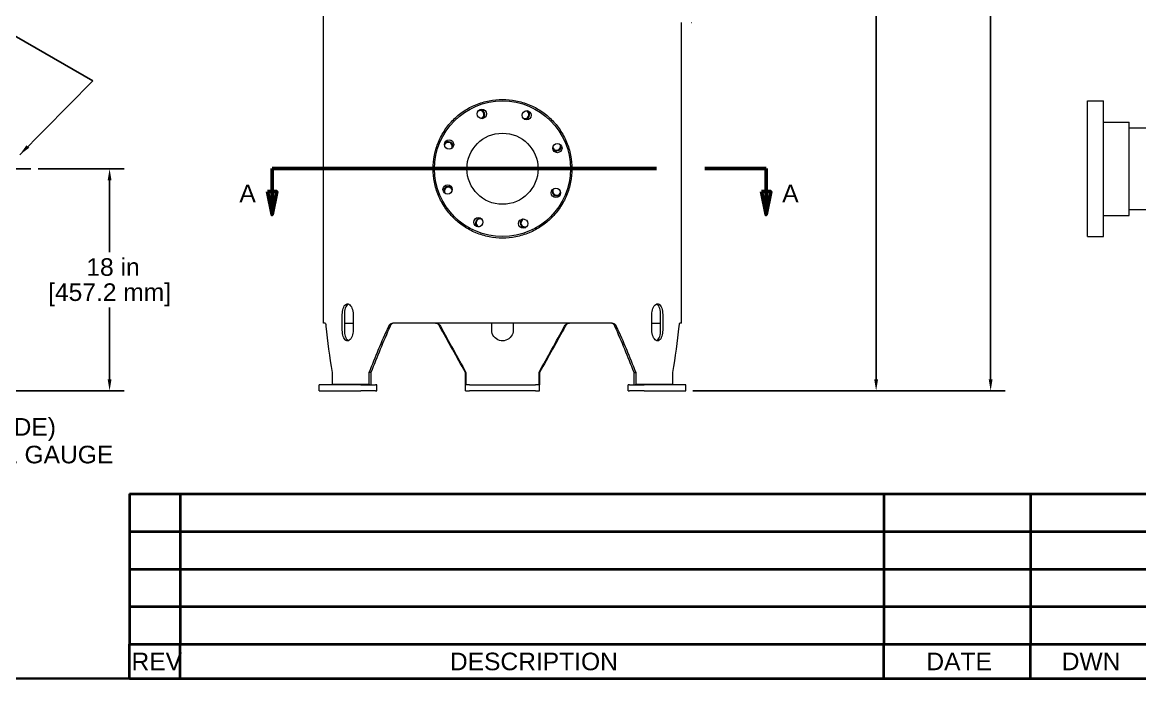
# Model space of a CAD drawing. Header units: inches. Extents: x 12 to 318, y 5 to 204.
# Drawn here: x 105.5 to 196, y 4.7 to 57.9 of the extents above; entities that cross this region are included whole.
import ezdxf

# ---------------------------------------------------------------- set-up
doc = ezdxf.new("R2010")
doc.units = ezdxf.units.IN
doc.header["$LTSCALE"] = 9.5
doc.header["$MEASUREMENT"] = 0
doc.linetypes.add('CHAIN', pattern=[0.7087, 0.4724, -0.0591, 0.1181, -0.0591])
doc.linetypes.add('DOUBLE_DASH_CHAIN', pattern=[1.2403, 0.6614, -0.0827, 0.1654, -0.0827, 0.1654, -0.0827])
doc.layers.get('0').update_dxf_attribs({"lineweight": 25})
for name, color, linetype, lineweight in [('Border', 7, 'Continuous', 35), ('Dimension', 7, 'Continuous', 25), ('Section Line', 7, 'DOUBLE_DASH_CHAIN', 50), ('Symbol', 7, 'Continuous', 25), ('Symbol (ANSI)', 7, 'Continuous', 25), ('Visible', 7, 'Continuous', 18)]:
    doc.layers.add(name, color=color, linetype=linetype, lineweight=lineweight)
doc.layers.add('Centerline', color=5, linetype='CHAIN', lineweight=25, true_color=0x0000ff)
doc.styles.add('MEMCOR Medium', font='arial.ttf')
doc.styles.add('Standard D-E', font='arial.ttf')
doc.dimstyles.new('Default (ANSI)$7', dxfattribs={"dimscale": 9.5, "dimtxt": 0.15, "dimasz": 0.098425, "dimexe": 0.125, "dimexo": 0.0625, "dimgap": 0.031496, "dimtad": 0, "dimtih": 1, "dimtoh": 1, "dimdec": 4, "dimrnd": 1e-08, "dimzin": 3, "dimdsep": 46, "dimlunit": 5, "dimtxsty": 'MEMCOR Medium', "dimcen": 0.09, "dimdle": 0.393701, "dimclrd": 256, "dimclre": 256, "dimclrt": 256, "dimadec": 0, "dimazin": 1, "dimtfac": 0.8, "dimtofl": 0, "dimtmove": 0, "dimatfit": 3, "dimfxl": 1, "dimfrac": 1, "dimtolj": 1, "dimtzin": 4, "dimlwd": -1, "dimlwe": -1, "dimarcsym": 0})
doc.dimstyles.new('in [mm] D-E NeptuneBenson', dxfattribs={"dimscale": 9.5, "dimtxt": 0.15, "dimasz": 0.098425, "dimexe": 0.125, "dimexo": 0.063, "dimgap": 0.031496, "dimtad": 0, "dimtih": 1, "dimtoh": 1, "dimdec": 4, "dimrnd": 1e-08, "dimzin": 3, "dimdsep": 46, "dimlunit": 5, "dimtxsty": 'Standard D-E', "dimcen": 0.09, "dimdle": 0.393701, "dimclrd": 256, "dimclre": 256, "dimclrt": 256, "dimadec": 1, "dimazin": 1, "dimtfac": 1, "dimtofl": 0, "dimtmove": 0, "dimatfit": 3, "dimfxl": 1, "dimfrac": 1, "dimtolj": 1, "dimtzin": 4, "dimlwd": -1, "dimlwe": -1, "dimarcsym": 0})

# ---------------------------------------------------------------- blocks, each defined once
blk = doc.blocks.new('Borders 22x34_D')
at = {"layer": 'Border'}
blk.add_line((1.25, 0.5), (33.5, 0.5), dxfattribs=at)
blk = doc.blocks.new('2dTransSection0')
at = {"layer": 'Section Line', "linetype": 'DOUBLE_DASH_CHAIN', "ltscale": 0.521789}
blk.add_line((13.2333, 4.8507), (17.4446, 4.8507), dxfattribs=at)
at = {"layer": 'Section Line', "linetype": 'Continuous'}
for p, q in [((13.2333, 4.8507), (13.5615, 4.8507)), ((13.2333, 4.8507), (13.2333, 4.6539)), ((17.1163, 4.8507), (17.4446, 4.8507)), ((17.4446, 4.8507), (17.4446, 4.6539)), ((13.1939, 4.6539), (13.2333, 4.457)), ((13.2726, 4.6539), (13.1939, 4.6539)), ((13.2333, 4.6539), (13.2333, 4.457)), ((13.2333, 4.457), (13.2726, 4.6539)), ((17.4052, 4.6539), (17.4446, 4.457)), ((17.484, 4.6539), (17.4052, 4.6539)), ((17.4446, 4.6539), (17.4446, 4.457)), ((17.4446, 4.457), (17.484, 4.6539))]:
    blk.add_line(p, q, dxfattribs=at)
at = {"layer": 'Section Line', "linetype": 'Continuous', "flags": 128}
for points in [[(13.1939, 4.6539), (13.2333, 4.457), (13.2726, 4.6539), (13.1939, 4.6539)], [(17.4052, 4.6539), (17.4446, 4.457), (17.484, 4.6539), (17.4052, 4.6539)]]:
    blk.add_lwpolyline(points, dxfattribs=at)
at = {"layer": 'Section Line'}
for points in [[(13.1939, 4.6539), (13.2333, 4.457), (13.2726, 4.6539), (13.1939, 4.6539)], [(17.4052, 4.6539), (17.4446, 4.457), (17.484, 4.6539), (17.4052, 4.6539)]]:
    blk.add_solid(points, dxfattribs=at)
at = {"layer": 'Section Line', "char_height": 0.15, "attachment_point": 7, "style": 'MEMCOR Medium'}
for insert in [(12.9548, 4.5629), (17.5822, 4.5629)]:
    blk.add_mtext('A', dxfattribs=dict(at, insert=insert))
blk = doc.blocks.new('*D22')
at = {"layer": 'Defpoints', "color": 0, "transparency": 16777216}
for p in [(106.186, 46.059), (112.557, 46.059), (64.486, 28.059)]:
    blk.add_point(p, dxfattribs=at)
at = {"layer": 'Dimension', "transparency": 16777216}
for p, q in [((106.785, 46.059), (113.745, 46.059)), ((112.557, 45.124), (112.557, 39.299)), ((112.557, 28.994), (112.557, 34.82)), ((65.085, 28.059), (113.745, 28.059))]:
    blk.add_line(p, q, dxfattribs=at)
for points in [[(112.402, 45.124), (112.713, 45.124), (112.557, 46.059)], [(112.402, 28.994), (112.713, 28.994), (112.557, 28.059)]]:
    blk.add_solid(points, dxfattribs=at)
at = {"layer": 'Dimension', "transparency": 16777216, "char_height": 1.425, "attachment_point": 5, "style": 'Standard D-E'}
for s, insert in [('\\A1; 18 in', (112.557, 38.086)), ('\\A1;[457.2 mm]', (112.557, 35.847))]:
    blk.add_mtext(s, dxfattribs=dict(at, insert=insert))
blk = doc.blocks.new('*D26')
at = {"layer": 'Defpoints', "color": 0, "transparency": 16777216}
for p in [(157.797, 101.039), (159.202, 28.059), (174.638, 28.059)]:
    blk.add_point(p, dxfattribs=at)
at = {"layer": 'Dimension', "transparency": 16777216}
for p, q in [((158.396, 101.039), (175.825, 101.039)), ((174.638, 100.104), (174.638, 83.82)), ((174.638, 28.994), (174.638, 79.341)), ((159.801, 28.059), (175.825, 28.059))]:
    blk.add_line(p, q, dxfattribs=at)
for points in [[(174.482, 100.104), (174.794, 100.104), (174.638, 101.039)], [(174.482, 28.994), (174.794, 28.994), (174.638, 28.059)]]:
    blk.add_solid(points, dxfattribs=at)
at = {"layer": 'Dimension', "transparency": 16777216, "char_height": 1.425, "attachment_point": 5, "style": 'Standard D-E'}
for s, insert in [('\\A1; 73 in', (174.638, 82.608)), ('\\A1;[1853.7 mm]', (174.638, 80.368))]:
    blk.add_mtext(s, dxfattribs=dict(at, insert=insert))
blk = doc.blocks.new('*D27')
at = {"layer": 'Defpoints', "color": 0, "transparency": 16777216}
for p in [(144.797, 108.337), (183.91, 108.337), (159.202, 28.059)]:
    blk.add_point(p, dxfattribs=at)
at = {"layer": 'Dimension', "transparency": 16777216}
for p, q in [((145.396, 108.337), (185.098, 108.337)), ((183.91, 107.402), (183.91, 71.15)), ((183.91, 28.994), (183.91, 65.247)), ((159.801, 28.059), (185.098, 28.059))]:
    blk.add_line(p, q, dxfattribs=at)
for points in [[(183.754, 107.402), (184.066, 107.402), (183.91, 108.337)], [(183.754, 28.994), (184.066, 28.994), (183.91, 28.059)]]:
    blk.add_solid(points, dxfattribs=at)
at = {"layer": 'Dimension', "transparency": 16777216, "char_height": 1.425, "attachment_point": 5, "style": 'Standard D-E'}
for s, insert in [('\\A1; 80{\\H1x;\\S1#4;} in', (183.91, 69.938)), ('\\A1;[2039.1 mm]', (183.91, 66.986))]:
    blk.add_mtext(s, dxfattribs=dict(at, insert=insert))
blk = doc.blocks.new('REVISION HISTORY')
at = {"layer": 'Symbol', "lineweight": 40}
for p, q in [((12.0176, 2.0747), (22.812, 2.0747)), ((12.0176, 2.0747), (12.0176, 0.7941)), ((12.4486, 2.0747), (12.4486, 0.7941)), ((18.4486, 2.0747), (18.4486, 0.7941)), ((19.6986, 2.0747), (19.6986, 0.7941)), ((12.0176, 1.7545), (22.812, 1.7545)), ((12.0176, 1.4344), (22.812, 1.4344)), ((12.0176, 1.1143), (22.812, 1.1143)), ((12.0176, 0.7941), (22.812, 0.7941)), ((12.0176, 0.5), (12.0176, 0.7941)), ((12.4486, 0.5), (12.4486, 0.7941)), ((18.4486, 0.5), (18.4486, 0.7941)), ((19.6986, 0.5), (19.6986, 0.7941)), ((12.0176, 0.5), (22.812, 0.5))]:
    blk.add_line(p, q, dxfattribs=at)
at = {"layer": 'Symbol', "char_height": 0.15, "attachment_point": 7, "style": 'MEMCOR Medium'}
for s, insert in [('REV', (12.0349, 0.5721)), ('DESCRIPTION', (14.7493, 0.5695)), ('DATE', (18.811, 0.5721)), ('DWN', (19.9652, 0.5721))]:
    blk.add_mtext(s, dxfattribs=dict(at, insert=insert))

msp = doc.modelspace()

# ---------------------------------------------------------------- linework, layer by layer
at = {"layer": 'Centerline', "linetype": 'CHAIN', "ltscale": 0.952448}
msp.add_line((106.186311, 46.059365), (68.687311, 46.059365), dxfattribs=at)
at = {"layer": 'Visible'}
for p, q in [((129.877257, 33.559365), (129.877257, 81.376422)), ((158.877257, 33.559365), (158.877257, 57.919365)), ((159.683177, 57.919365), (159.708298, 57.919365)), ((191.767483, 40.559365), (191.767483, 51.559365)), ((191.767483, 51.559365), (193.048733, 51.559365)), ((193.048733, 40.559365), (193.048733, 51.559365)), ((193.048733, 49.840615), (195.142483, 49.840615)), ((195.142483, 42.278115), (195.142483, 49.840615)), ((195.142483, 49.371865), (224.392483, 49.371865)), ((195.142483, 42.746865), (224.392483, 42.746865)), ((193.048733, 42.278115), (195.142483, 42.278115)), ((191.767483, 40.559365), (193.048733, 40.559365)), ((130.008846, 33.559365), (129.877257, 33.559365)), ((131.401685, 32.989365), (131.401685, 34.239365)), ((131.569473, 34.239365), (131.569473, 32.989365)), ((131.569473, 33.559365), (132.281504, 33.559365)), ((132.281504, 34.239365), (132.281504, 32.989365)), ((153.254666, 33.559365), (135.500544, 33.559365)), ((143.508038, 32.989365), (143.508038, 33.559365)), ((145.245525, 33.559365), (145.245525, 32.989365)), ((156.473495, 32.989365), (156.473495, 34.239365)), ((156.473495, 33.559365), (157.185429, 33.559365)), ((157.185429, 32.989365), (157.185429, 34.239365)), ((157.353221, 34.239365), (157.353221, 32.989365)), ((158.877257, 33.559365), (158.745786, 33.559365)), ((130.59144, 29.559365), (130.59144, 28.605762)), ((133.588051, 28.559365), (133.588051, 29.559365)), ((133.727567, 29.559365), (133.588051, 29.559365)), ((133.727567, 29.559365), (133.727567, 28.559365)), ((141.379135, 28.559365), (141.379135, 29.559365)), ((141.417904, 29.559365), (141.379135, 29.559365)), ((141.417904, 29.559365), (141.417904, 28.559365)), ((147.335679, 28.559365), (147.335679, 29.559365)), ((147.335679, 29.559365), (147.374435, 29.559365)), ((147.374435, 29.559365), (147.374435, 28.559365)), ((155.027527, 29.559365), (155.16705, 29.559365)), ((155.027527, 28.559365), (155.027527, 29.559365)), ((155.16705, 29.559365), (155.16705, 28.559365)), ((158.163347, 28.605475), (158.163347, 29.559365)), ((129.552019, 28.559365), (129.519564, 28.559365)), ((129.519564, 28.059365), (129.519564, 28.559365)), ((129.519564, 28.059365), (129.552019, 28.059365)), ((131.971788, 28.559365), (129.552019, 28.559365)), ((129.552019, 28.059365), (131.971788, 28.059365)), ((130.594864, 28.609365), (130.547339, 28.559365)), ((130.594864, 28.609365), (133.584555, 28.609365)), ((132.894564, 28.559365), (131.971788, 28.559365)), ((131.971788, 28.059365), (132.894564, 28.059365)), ((132.894564, 28.559365), (134.08275, 28.559365)), ((134.08275, 28.059365), (132.894564, 28.059365)), ((133.547339, 28.559365), (133.584555, 28.609365)), ((133.584555, 28.609365), (133.584555, 28.559365)), ((134.20775, 28.559365), (134.08275, 28.559365)), ((134.08275, 28.059365), (134.20775, 28.059365)), ((134.20775, 28.059365), (134.20775, 28.559365)), ((141.377257, 28.559365), (141.379135, 28.568473)), ((141.705828, 28.559365), (141.377257, 28.559365)), ((141.377257, 28.059365), (141.377257, 28.559365)), ((141.377257, 28.059365), (141.705828, 28.059365)), ((141.705828, 28.559365), (147.048685, 28.559365)), ((147.048685, 28.059365), (141.705828, 28.059365)), ((147.377257, 28.559365), (147.048685, 28.559365)), ((147.048685, 28.059365), (147.377257, 28.059365)), ((147.374435, 28.573049), (147.377257, 28.559365)), ((147.377257, 28.059365), (147.377257, 28.559365)), ((154.671764, 28.559365), (154.546764, 28.559365)), ((154.546764, 28.059365), (154.546764, 28.559365)), ((154.546764, 28.059365), (154.671764, 28.059365)), ((154.671764, 28.559365), (155.85995, 28.559365)), ((155.85995, 28.059365), (154.671764, 28.059365)), ((155.169958, 28.609365), (155.207175, 28.559365)), ((155.169958, 28.559365), (155.169958, 28.609365)), ((155.169958, 28.609365), (158.159649, 28.609365)), ((156.782726, 28.559365), (155.85995, 28.559365)), ((155.85995, 28.059365), (156.782726, 28.059365)), ((159.202494, 28.559365), (156.782726, 28.559365)), ((156.782726, 28.059365), (159.202494, 28.059365)), ((158.207175, 28.559365), (158.159649, 28.609365)), ((159.23495, 28.559365), (159.202494, 28.559365)), ((159.202494, 28.059365), (159.23495, 28.059365)), ((159.23495, 28.059365), (159.23495, 28.559365))]:
    msp.add_line(p, q, dxfattribs=at)
for centre, radius in [((144.377257, 46.059365), 5.5), ((142.702108, 50.504179), 0.375), ((146.335706, 50.386832), 0.375), ((144.377257, 46.059365), 2.8805), ((140.049789, 48.017814), 0.375), ((148.822071, 47.734514), 0.375), ((139.932442, 44.384216), 0.375), ((148.704725, 44.100916), 0.375), ((142.418808, 41.731897), 0.375), ((146.052406, 41.61455), 0.375)]:
    msp.add_circle(centre, radius, dxfattribs=at)
for centre, radius, start, end in [((142.559257, 50.447687), 0.321, 283.4236992, 119.72989439), ((142.559511, 50.447792), 0.375, 303.3727051, 99.77757616), ((146.195003, 50.447792), 0.321, 238.35778741, 74.79249385), ((146.195003, 50.447792), 0.375, 258.3727051, 54.77757616), ((139.988934, 47.877365), 0.321, 328.29172345, 164.85524549), ((139.988829, 47.877111), 0.375, 348.3727051, 144.77757616), ((148.76558, 47.877365), 0.321, 193.4236992, 29.72989439), ((148.765685, 47.877111), 0.375, 213.3727051, 9.77757616), ((139.988829, 44.241618), 0.375, 33.3727051, 189.77757616), ((139.988934, 44.241365), 0.321, 13.4236992, 209.72989439), ((148.76558, 44.241365), 0.321, 148.29172345, 344.85524549), ((148.765685, 44.241618), 0.375, 168.3727051, 324.77757616), ((142.559511, 41.670937), 0.375, 78.3727051, 234.77757616), ((142.559511, 41.670937), 0.321, 58.35778741, 254.79249385), ((146.195003, 41.670937), 0.375, 123.3727051, 279.77757616), ((146.195257, 41.671042), 0.321, 103.4236992, 299.72989439)]:
    msp.add_arc(centre, radius, start, end, dxfattribs=at)
for points, knots in [([(139.007712, 47.721502), (139.060131, 47.890555), (139.120475, 48.057428), (139.332453, 48.566314), (139.511056, 48.89664), (139.922365, 49.506679), (140.155111, 49.786396), (140.650007, 50.281292), (140.929619, 50.514011), (141.539712, 50.925412), (141.870199, 51.104127), (142.561629, 51.392137), (142.92319, 51.501661), (143.652586, 51.645755), (144.020433, 51.680282), (144.73408, 51.680282), (145.101927, 51.645755), (145.831324, 51.501661), (146.192885, 51.392137), (146.884315, 51.104127), (147.214801, 50.925412), (147.824894, 50.514011), (148.104507, 50.281292), (148.599403, 49.786396), (148.832149, 49.506679), (149.243457, 48.89664), (149.42206, 48.566314), (149.709944, 47.875207), (149.819453, 47.513804), (149.963591, 46.78446), (149.998174, 46.416504), (149.998174, 45.702226), (149.963591, 45.334269), (149.819453, 44.604925), (149.709944, 44.243522), (149.42206, 43.552415), (149.243457, 43.222089), (148.832149, 42.61205), (148.599403, 42.332334), (148.104507, 41.837437), (147.824894, 41.604719), (147.214801, 41.193317), (146.884315, 41.014603), (146.192885, 40.726592), (145.831324, 40.617068), (145.101927, 40.472974), (144.73408, 40.438448), (144.020433, 40.438448), (143.652586, 40.472974), (142.92319, 40.617068), (142.561629, 40.726592), (141.870199, 41.014603), (141.539712, 41.193317), (140.929619, 41.604719), (140.650007, 41.837437), (140.155111, 42.332334), (139.922365, 42.61205), (139.511056, 43.222089), (139.332453, 43.552415), (139.04457, 44.243522), (138.935061, 44.604925), (138.790923, 45.334269), (138.75634, 45.702226), (138.75634, 46.059365)], [-82.889839902, -82.889839902, -82.889839902, -82.889839902, -81.603518016, -81.603518016, -78.882118746, -78.882118746, -76.160719477, -76.160719477, -73.441723961, -73.441723961, -70.722728446, -70.722728446, -68.003732931, -68.003732931, -65.284737416, -65.284737416, -62.565741901, -62.565741901, -59.846746385, -59.846746385, -57.12775087, -57.12775087, -54.408755355, -54.408755355, -51.687356086, -51.687356086, -48.965956816, -48.965956816, -46.244557547, -46.244557547, -43.523158277, -43.523158277, -40.801759008, -40.801759008, -38.080359738, -38.080359738, -35.358960469, -35.358960469, -32.637561199, -32.637561199, -29.918565684, -29.918565684, -27.199570169, -27.199570169, -24.480574654, -24.480574654, -21.761579139, -21.761579139, -19.042583623, -19.042583623, -16.323588108, -16.323588108, -13.604592593, -13.604592593, -10.885597078, -10.885597078, -8.164197808, -8.164197808, -5.442798539, -5.442798539, -2.721399269, -2.721399269, 0, 0, 0, 0]), ([(138.75634, 46.059365), (138.75634, 46.416504), (138.790923, 46.78446), (138.900996, 47.341435), (138.949412, 47.532829), (139.007712, 47.721502)], [0, 0, 0, 0, 2.721399269, 2.721399269, 4.156476653, 4.156476653, 4.156476653, 4.156476653]), ([(131.401685, 34.239365), (131.401685, 34.418044), (131.426783, 34.596311), (131.473956, 34.742497), (131.522641, 34.893367), (131.594973, 35.009251), (131.679878, 35.068297), (131.762098, 35.125476), (131.85587, 35.129177), (131.944595, 35.078744), (132.037666, 35.025841), (132.124492, 34.913479), (132.185626, 34.763482), (132.24676, 34.613484), (132.281504, 34.426685), (132.281504, 34.239365)], [0, 0, 0, 0, 0.61261454, 0.61261454, 0.61261454, 1.244859069, 1.244859069, 1.244859069, 1.857111889, 1.857111889, 1.857111889, 2.499352271, 2.499352271, 2.499352271, 3.141592654, 3.141592654, 3.141592654, 3.141592654]), ([(131.90098, 35.099055), (131.88688, 35.093639), (131.872991, 35.086752), (131.859387, 35.078394), (131.772968, 35.025296), (131.698394, 34.912898), (131.647545, 34.762987), (131.596696, 34.613075), (131.569473, 34.426479), (131.569473, 34.239365)], [-1.384051996, -1.384051996, -1.384051996, -1.384051996, -1.283067767, -1.283067767, -1.283067767, -0.641533884, -0.641533884, -0.641533884, 0, 0, 0, 0]), ([(156.473495, 34.239365), (156.473495, 34.418044), (156.505002, 34.596311), (156.561067, 34.742497), (156.618929, 34.893367), (156.702401, 35.009251), (156.79322, 35.068297), (156.881167, 35.125476), (156.97537, 35.129177), (157.058964, 35.078744), (157.146652, 35.025841), (157.222349, 34.913479), (157.273966, 34.763482), (157.325583, 34.613484), (157.353221, 34.426685), (157.353221, 34.239365)], [-3.141592654, -3.141592654, -3.141592654, -3.141592654, -2.528978113, -2.528978113, -2.528978113, -1.896733585, -1.896733585, -1.896733585, -1.284480765, -1.284480765, -1.284480765, -0.642240382, -0.642240382, -0.642240382, 0, 0, 0, 0]), ([(157.185429, 34.239365), (157.185429, 34.418542), (157.160517, 34.597302), (157.113711, 34.74372), (157.065571, 34.894307), (156.994144, 35.009873), (156.910355, 35.068655), (156.89207, 35.081484), (156.873207, 35.091598), (156.853955, 35.098993)], [0, 0, 0, 0, 0.614323575, 0.614323575, 0.614323575, 1.246140845, 1.246140845, 1.246140845, 1.384025517, 1.384025517, 1.384025517, 1.384025517]), ([(130.008846, 33.559365), (130.024818, 33.559365), (130.042369, 33.515884), (130.056514, 33.43907), (130.06328, 33.402331), (130.069243, 33.358267), (130.073907, 33.309365)], [-1.047197551, -1.047197551, -1.047197551, -1.047197551, -0.338807547, -0.338807547, -0.338807547, 0, 0, 0, 0]), ([(135.159999, 33.309365), (135.205865, 33.411612), (135.281064, 33.4917), (135.368885, 33.530941), (135.410888, 33.549708), (135.455605, 33.559365), (135.500544, 33.559365)], [0.523598776, 0.523598776, 0.523598776, 0.523598776, 1.231988779, 1.231988779, 1.231988779, 1.570796327, 1.570796327, 1.570796327, 1.570796327]), ([(135.615329, 33.559365), (135.522507, 33.559365), (135.431075, 33.515809), (135.361871, 33.438878), (135.328857, 33.402178), (135.300803, 33.358182), (135.279188, 33.309365)], [-1.570796327, -1.570796327, -1.570796327, -1.570796327, -0.861817447, -0.861817447, -0.861817447, -0.523598776, -0.523598776, -0.523598776, -0.523598776]), ([(139.28895, 33.309365), (139.233314, 33.411612), (139.142558, 33.4917), (139.038357, 33.530941), (138.98852, 33.549708), (138.935805, 33.559365), (138.883209, 33.559365)], [0.523598776, 0.523598776, 0.523598776, 0.523598776, 1.231988779, 1.231988779, 1.231988779, 1.570796327, 1.570796327, 1.570796327, 1.570796327]), ([(138.954252, 33.559365), (139.06289, 33.559365), (139.171698, 33.515809), (139.254898, 33.438878), (139.294589, 33.402178), (139.328527, 33.358182), (139.354747, 33.309365)], [-1.570796327, -1.570796327, -1.570796327, -1.570796327, -0.861817447, -0.861817447, -0.861817447, -0.523598776, -0.523598776, -0.523598776, -0.523598776]), ([(149.398875, 33.309365), (149.453839, 33.411697), (149.543529, 33.491831), (149.646491, 33.531038), (149.695609, 33.549742), (149.747553, 33.559365), (149.79938, 33.559365)], [0, 0, 0, 0, 0.70897888, 0.70897888, 0.70897888, 1.047197551, 1.047197551, 1.047197551, 1.047197551]), ([(149.870413, 33.559365), (149.76044, 33.559365), (149.650295, 33.515884), (149.56603, 33.43907), (149.525728, 33.402331), (149.491271, 33.358267), (149.46466, 33.309365)], [-1.047197551, -1.047197551, -1.047197551, -1.047197551, -0.338807547, -0.338807547, -0.338807547, 0, 0, 0, 0]), ([(153.475996, 33.309365), (153.430688, 33.411697), (153.356379, 33.491831), (153.269606, 33.531038), (153.228211, 33.549742), (153.18415, 33.559365), (153.139872, 33.559365)], [0, 0, 0, 0, 0.70897888, 0.70897888, 0.70897888, 1.047197551, 1.047197551, 1.047197551, 1.047197551]), ([(153.254666, 33.559365), (153.348621, 33.559365), (153.441172, 33.515884), (153.511258, 33.43907), (153.544778, 33.402331), (153.573258, 33.358267), (153.595194, 33.309365)], [-1.047197551, -1.047197551, -1.047197551, -1.047197551, -0.338807547, -0.338807547, -0.338807547, 0, 0, 0, 0]), ([(158.680751, 33.309365), (158.690499, 33.411612), (158.706021, 33.4917), (158.722359, 33.530941), (158.730173, 33.549708), (158.73815, 33.559365), (158.745786, 33.559365)], [0.523598776, 0.523598776, 0.523598776, 0.523598776, 1.231988779, 1.231988779, 1.231988779, 1.570796327, 1.570796327, 1.570796327, 1.570796327]), ([(132.281504, 32.989365), (132.281504, 32.810685), (132.249995, 32.632418), (132.193924, 32.486232), (132.136057, 32.335362), (132.052576, 32.219478), (131.961749, 32.160433), (131.873793, 32.103254), (131.779579, 32.099552), (131.695976, 32.149985), (131.608279, 32.202888), (131.532574, 32.31525), (131.48095, 32.465248), (131.429327, 32.615245), (131.401685, 32.802045), (131.401685, 32.989365)], [0, 0, 0, 0, 0.61261454, 0.61261454, 0.61261454, 1.244859069, 1.244859069, 1.244859069, 1.857111889, 1.857111889, 1.857111889, 2.499352271, 2.499352271, 2.499352271, 3.141592654, 3.141592654, 3.141592654, 3.141592654]), ([(131.569473, 32.989365), (131.569473, 32.810187), (131.594387, 32.631427), (131.641199, 32.48501), (131.689344, 32.334423), (131.76078, 32.218856), (131.844578, 32.160074), (131.862869, 32.147243), (131.881737, 32.137127), (131.900995, 32.129732)], [-3.141592654, -3.141592654, -3.141592654, -3.141592654, -2.527269078, -2.527269078, -2.527269078, -1.895451809, -1.895451809, -1.895451809, -1.757540658, -1.757540658, -1.757540658, -1.757540658]), ([(145.245525, 32.989365), (145.245525, 32.810187), (145.189309, 32.631427), (145.086832, 32.48501), (144.981436, 32.334423), (144.827526, 32.218856), (144.654048, 32.160074), (144.485905, 32.1031), (144.300238, 32.09965), (144.130114, 32.150335), (143.951892, 32.203433), (143.791719, 32.315831), (143.680609, 32.465743), (143.5695, 32.615655), (143.508038, 32.802251), (143.508038, 32.989365)], [-3.141592654, -3.141592654, -3.141592654, -3.141592654, -2.527269078, -2.527269078, -2.527269078, -1.895451809, -1.895451809, -1.895451809, -1.283067767, -1.283067767, -1.283067767, -0.641533884, -0.641533884, -0.641533884, 0, 0, 0, 0]), ([(157.353221, 32.989365), (157.353221, 32.810685), (157.328127, 32.632418), (157.280959, 32.486232), (157.23228, 32.335362), (157.159957, 32.219478), (157.075061, 32.160433), (156.99285, 32.103254), (156.899088, 32.099552), (156.810371, 32.149985), (156.71731, 32.202888), (156.630492, 32.31525), (156.569364, 32.465248), (156.508236, 32.615245), (156.473495, 32.802045), (156.473495, 32.989365)], [-3.141592654, -3.141592654, -3.141592654, -3.141592654, -2.528978113, -2.528978113, -2.528978113, -1.896733585, -1.896733585, -1.896733585, -1.284480765, -1.284480765, -1.284480765, -0.642240382, -0.642240382, -0.642240382, 0, 0, 0, 0]), ([(156.85397, 32.129678), (156.868065, 32.135094), (156.881949, 32.141979), (156.895548, 32.150335), (156.981958, 32.203433), (157.056523, 32.315831), (157.107366, 32.465743), (157.158209, 32.615655), (157.185429, 32.802251), (157.185429, 32.989365)], [1.757567137, 1.757567137, 1.757567137, 1.757567137, 1.858524886, 1.858524886, 1.858524886, 2.50005877, 2.50005877, 2.50005877, 3.141592654, 3.141592654, 3.141592654, 3.141592654])]:
    msp.add_open_spline(points, degree=3, knots=knots, dxfattribs=at)
for points in [[(130.073907, 33.309365), (130.193129, 32.059365), (130.366289, 30.809365), (130.59144, 29.559365)], [(133.588051, 29.559365), (134.073323, 30.809365), (134.599279, 32.059365), (135.159999, 33.309365)], [(135.279188, 33.309365), (134.725719, 32.059365), (134.206564, 30.809365), (133.727567, 29.559365)], [(141.379135, 29.559365), (140.668471, 30.809365), (139.969119, 32.059365), (139.28895, 33.309365)], [(139.354747, 33.309365), (140.026121, 32.059365), (140.716429, 30.809365), (141.417904, 29.559365)], [(147.335679, 29.559365), (148.037163, 30.809365), (148.727485, 32.059365), (149.398875, 33.309365)], [(149.46466, 33.309365), (148.784475, 32.059365), (148.085109, 30.809365), (147.374435, 29.559365)], [(155.027527, 29.559365), (154.548563, 30.809365), (154.029438, 32.059365), (153.475996, 33.309365)], [(153.595194, 33.309365), (154.155886, 32.059365), (154.681811, 30.809365), (155.16705, 29.559365)], [(158.163347, 29.559365), (158.388456, 30.809365), (158.561573, 32.059365), (158.680751, 33.309365)]]:
    msp.add_open_spline(points, degree=3, dxfattribs=at)

# ---------------------------------------------------------------- block references
at = {"xscale": 9.5, "yscale": 9.5, "zscale": 9.5}
msp.add_blockref('Borders 22x34_D', (0, 0), dxfattribs=at)
at = {"layer": 'Section Line', "xscale": 9.5, "yscale": 9.5, "zscale": 9.5}
msp.add_blockref('2dTransSection0', (0, 0), dxfattribs=at)
at = {"layer": 'Symbol', "xscale": 9.5, "yscale": 9.5, "zscale": 9.5}
msp.add_blockref('REVISION HISTORY', (0, 0), dxfattribs=at)

# ---------------------------------------------------------------- texts
at = {"layer": 'Symbol (ANSI)', "insert": (79.123673, 25.860979), "char_height": 1.42500005, "width": 34.29775445, "attachment_point": 1, "line_spacing_factor": 0.944221, "style": 'MEMCOR Medium'}
msp.add_mtext('\\fArial|b0|i0;1/4 in [6.35 mm] FPT (FARSIDE) \\P\\fArial|b0|i0;FOR INFLUENT PRESSURE GAUGE \\P\\fArial|b0|i0;CONNECTION (by others)', dxfattribs=at)

# ---------------------------------------------------------------- dimensions: what is measured, and where the dimension line sits
at = {"layer": 'Dimension'}
for base, p1, p2, text, picture, middle in [((183.910165, 108.337365), (159.202494, 28.059365), (144.797257, 108.337365), ' <> in\\X[2039.1 mm]', '*D27', (183.910165, 68.198365)), ((174.63792, 28.059365), (157.797257, 101.039365), (159.202494, 28.059365), ' <> in\\X[1853.7 mm]', '*D26', (174.63792, 81.580566)), ((112.557431, 46.059365), (64.486219, 28.059365), (106.186311, 46.059365), ' <> in\\X[457.2 mm]', '*D22', (112.557431, 37.059365))]:
    dim = msp.add_linear_dim(base=base, p1=p1, p2=p2, angle=90, text=text, dimstyle='in [mm] D-E NeptuneBenson', override={"dimgap": 0.031496, "dimdec": 4, "dimpost": '', "dimtol": 0, "dimlim": 0, "dimtp": 0, "dimtm": 0, "dimtdec": 2, "dimatfit": 1}, dxfattribs=at)
    dim.commit()
    dim.dimension.update_dxf_attribs({"geometry": picture, "text_midpoint": middle, "dimtype": 160})

# ---------------------------------------------------------------- leaders
at = {"layer": 'Symbol (ANSI)', "annotation_type": 0, "has_hookline": 1}
for points, override, hookline_direction, text_width in [([(105.279811, 47.194191), (111.20151, 53.192858), (102.580036, 58.142559), (101.644997, 58.142559)], {"dimtad": 0}, 1, 26.167122), ([(73.410742, 46.207574), (77.889422, 25.148479), (78.824461, 25.148479)], {"dimasz": 0.098425, "dimtad": 0, "dimldrblk": 'Dot'}, 0, 33.466116)]:
    msp.add_leader(points, dimstyle='Default (ANSI)$7', override=override, dxfattribs=dict(at, hookline_direction=hookline_direction, text_width=text_width))

doc.saveas('drawing.dxf')
